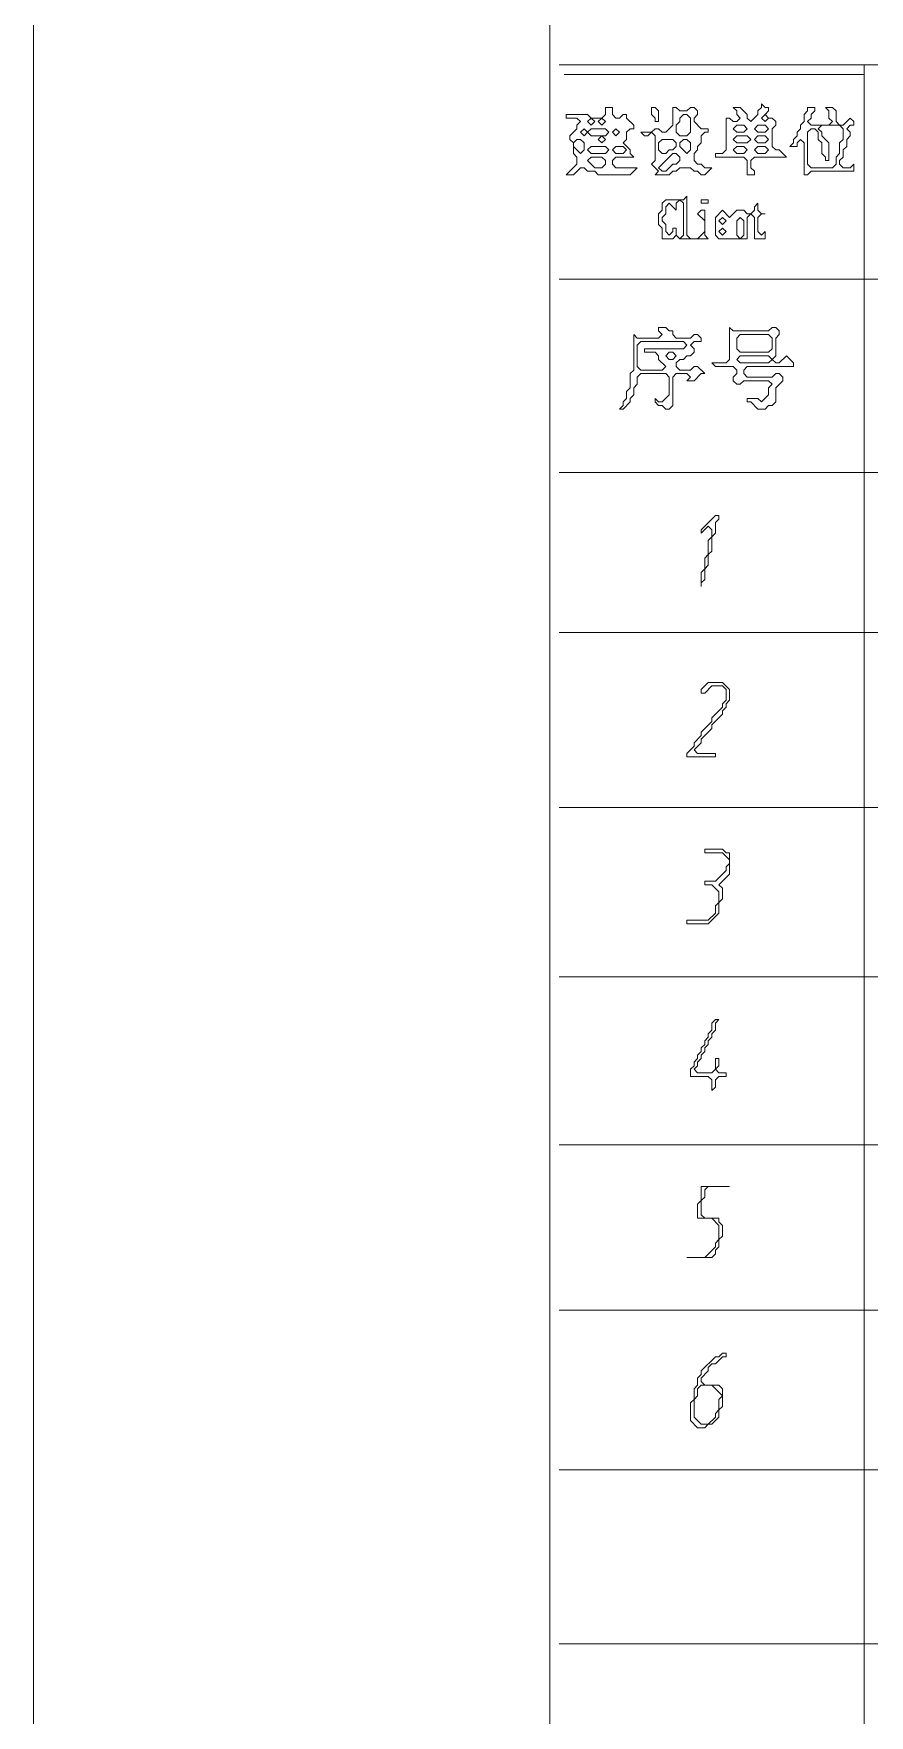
# Model space of a CAD drawing. Extents: x 58 to 1298, y 68 to 1824.
# Drawn here: x 59.9 to 295.4, y 946 to 1419.8 of the extents above; entities that cross this region are included whole.
import ezdxf

# ---------------------------------------------------------------- set-up
doc = ezdxf.new("R2010")
doc.units = 0
doc.layers.add('TRACE_STRAIGHT', color=5, linetype='Continuous', lineweight=0)
doc.layers.add('TRACE_TEXT_SYMBOL', color=6, linetype='Continuous', lineweight=0)

msp = doc.modelspace()

# ---------------------------------------------------------------- linework, layer by layer
at = {"layer": 'TRACE_STRAIGHT', "color": 5}
for p, q in [((59.93, 1824), (59.93, 67.92)), ((205.36, 1765), (205.36, 127)), ((208, 1410.96), (1236, 1410.96)), ((209.37, 1408.29), (293.89, 1408.29)), ((293.89, 1411), (293.89, 351)), ((208, 1350.64), (1236.88, 1350.64)), ((208, 1296.11), (1236, 1296.11)), ((208, 1251.1), (1236, 1251.1)), ((208, 1201.72), (1236, 1201.72)), ((208, 1154.02), (1236, 1154.02)), ((208, 1106.72), (1236, 1106.72)), ((208, 1060.14), (1236, 1060.14)), ((208, 1015.14), (1236, 1015.14)), ((208, 966.11), (1236, 966.11))]:
    msp.add_line(p, q, dxfattribs=at)
at = {"layer": 'TRACE_TEXT_SYMBOL', "color": 6}
for points in [[(221, 1399), (221, 1397), (220, 1396), (217, 1396), (216, 1397), (210, 1397), (210, 1396), (213, 1396), (214, 1395), (213, 1394), (213, 1393), (211, 1391), (211, 1390), (212, 1389), (212, 1386), (213, 1385), (213, 1383), (210, 1380), (212, 1380), (214, 1382), (215, 1382), (216, 1381), (218, 1381), (219, 1380), (228, 1380), (230, 1382), (224, 1382), (223, 1383), (223, 1384), (224, 1385), (229, 1385), (228, 1386), (228, 1387), (226, 1389), (227, 1390), (227, 1392), (228, 1393), (229, 1393), (229, 1394), (227, 1396), (227, 1397), (226, 1397), (225, 1396), (224, 1396), (223, 1397), (223, 1399)], [(240, 1399), (240, 1394), (238, 1392), (237, 1392), (236, 1393), (235, 1393), (234, 1392), (231, 1392), (232, 1391), (233, 1391), (234, 1392), (235, 1391), (235, 1384), (234, 1383), (236, 1381), (235, 1380), (239, 1380), (240, 1381), (241, 1381), (242, 1382), (245, 1382), (246, 1381), (247, 1381), (248, 1380), (249, 1380), (251, 1382), (249, 1382), (248, 1383), (247, 1383), (246, 1384), (246, 1386), (247, 1387), (247, 1388), (248, 1389), (248, 1391), (249, 1392), (250, 1392), (250, 1393), (248, 1393), (246, 1395), (246, 1396), (247, 1397), (247, 1398), (246, 1399), (245, 1399), (244, 1398), (242, 1398), (241, 1399)], [(234, 1399), (234, 1397), (235, 1396), (235, 1395), (236, 1395), (236, 1398), (235, 1399)], [(265, 1400), (265, 1399), (264, 1398), (264, 1397), (262, 1395), (261, 1396), (261, 1397), (259, 1399), (257, 1399), (258, 1398), (258, 1397), (259, 1396), (258, 1395), (257, 1395), (256, 1396), (255, 1396), (255, 1387), (254, 1386), (252, 1386), (252, 1385), (260, 1385), (261, 1384), (261, 1380), (263, 1380), (263, 1381), (262, 1382), (262, 1384), (263, 1385), (272, 1385), (270, 1387), (269, 1387), (268, 1388), (268, 1393), (269, 1394), (269, 1395), (268, 1396), (267, 1396), (266, 1397), (267, 1398), (267, 1399), (266, 1399)], [(278, 1399), (278, 1398), (277, 1397), (277, 1395), (276, 1394), (276, 1393), (275, 1392), (275, 1391), (274, 1390), (274, 1389), (273, 1388), (275, 1388), (275, 1389), (276, 1390), (277, 1389), (277, 1380), (278, 1380), (279, 1381), (291, 1381), (291, 1383), (290, 1382), (288, 1382), (287, 1383), (287, 1384), (288, 1385), (288, 1387), (289, 1388), (289, 1390), (290, 1391), (290, 1392), (289, 1393), (290, 1394), (291, 1394), (291, 1395), (290, 1396), (288, 1394), (287, 1394), (286, 1395), (286, 1398), (285, 1399), (283, 1399), (284, 1398), (284, 1396), (285, 1395), (284, 1394), (279, 1394), (278, 1395), (279, 1396), (279, 1397), (280, 1398), (280, 1399)], [(216, 1395), (217, 1396), (218, 1395), (217, 1394)], [(219, 1395), (220, 1396), (221, 1395), (220, 1394)], [(242, 1396), (243, 1397), (244, 1397), (245, 1396), (245, 1392), (244, 1391), (242, 1391), (241, 1392), (241, 1394), (242, 1395)], [(257, 1393), (258, 1394), (260, 1394), (261, 1393), (260, 1392), (258, 1392)], [(263, 1393), (264, 1394), (266, 1394), (267, 1393), (266, 1392), (264, 1392)], [(265, 1396), (266, 1397), (267, 1396), (266, 1395)], [(281, 1393), (282, 1394), (287, 1394), (288, 1393), (288, 1390), (287, 1389), (287, 1386), (286, 1385), (286, 1383), (285, 1382), (279, 1382), (278, 1383), (278, 1392), (279, 1393), (280, 1393), (281, 1392), (281, 1390), (282, 1389), (282, 1386), (283, 1385), (283, 1384), (284, 1384), (284, 1389), (282, 1391), (282, 1392)], [(212, 1389), (213, 1390), (214, 1390), (215, 1389), (215, 1387), (214, 1386), (212, 1388)], [(214, 1392), (215, 1393), (216, 1392), (215, 1391)], [(216, 1392), (217, 1393), (221, 1393), (222, 1392), (221, 1391), (217, 1391)], [(219, 1390), (220, 1391), (221, 1390), (220, 1389)], [(223, 1392), (224, 1393), (225, 1392), (224, 1391)], [(236, 1389), (237, 1390), (240, 1390), (241, 1389), (241, 1388), (240, 1387), (239, 1387), (238, 1386), (237, 1386), (236, 1387)], [(242, 1389), (243, 1390), (244, 1390), (245, 1389), (245, 1387), (244, 1386), (242, 1388)], [(257, 1390), (258, 1391), (261, 1391), (262, 1390), (261, 1389), (258, 1389)], [(263, 1390), (264, 1391), (266, 1391), (267, 1390), (266, 1389), (264, 1389)], [(216, 1387), (217, 1388), (221, 1388), (222, 1387), (221, 1386), (217, 1386)], [(216, 1384), (217, 1385), (220, 1385), (221, 1384), (221, 1383), (220, 1382), (218, 1382)], [(223, 1387), (224, 1388), (226, 1388), (227, 1387), (226, 1386), (224, 1386)], [(240, 1386), (241, 1386), (242, 1385), (242, 1384), (241, 1383), (240, 1383), (238, 1381), (237, 1381), (236, 1382)], [(257, 1387), (258, 1388), (260, 1388), (261, 1387), (260, 1386), (258, 1386)], [(263, 1387), (264, 1388), (266, 1388), (267, 1387), (266, 1386), (264, 1386)], [(244, 1374), (243, 1373), (238, 1373), (237, 1372), (237, 1370), (236, 1369), (236, 1366), (237, 1365), (237, 1362), (240, 1362), (241, 1363), (242, 1362), (250, 1362), (249, 1363), (249, 1370), (248, 1370), (247, 1369), (249, 1367), (249, 1364), (247, 1362), (245, 1362), (244, 1363)], [(241, 1372), (242, 1373), (243, 1372), (243, 1363), (242, 1362), (241, 1363), (241, 1365), (240, 1365), (240, 1364), (239, 1363), (238, 1364), (238, 1366), (237, 1367), (237, 1368), (238, 1369), (238, 1371), (239, 1372), (241, 1370)], [(248, 1373), (248, 1372), (250, 1372), (250, 1373)], [(264, 1372), (263, 1371), (263, 1370), (262, 1369), (261, 1369), (260, 1370), (258, 1370), (256, 1368), (254, 1370), (252, 1368), (252, 1363), (253, 1362), (261, 1362), (261, 1368), (262, 1369), (263, 1368), (263, 1362), (266, 1362), (266, 1364), (265, 1363), (264, 1364), (264, 1368), (265, 1369), (266, 1369), (265, 1369), (264, 1370)], [(253, 1367), (254, 1368), (255, 1367), (254, 1366)], [(253, 1364), (254, 1365), (255, 1364), (254, 1363)], [(258, 1367), (259, 1368), (260, 1367), (260, 1363), (259, 1362), (258, 1363)], [(256, 1337), (256, 1328), (255, 1327), (251, 1327), (252, 1326), (257, 1326), (258, 1325), (258, 1324), (257, 1323), (257, 1322), (258, 1321), (259, 1321), (260, 1322), (267, 1322), (268, 1321), (267, 1320), (267, 1318), (265, 1316), (264, 1317), (261, 1317), (261, 1316), (262, 1316), (264, 1314), (266, 1314), (267, 1315), (268, 1315), (269, 1316), (269, 1320), (271, 1322), (271, 1323), (270, 1324), (269, 1324), (268, 1323), (261, 1323), (260, 1324), (260, 1325), (261, 1326), (274, 1326), (274, 1327), (272, 1329), (270, 1327), (269, 1327), (268, 1328), (269, 1329), (269, 1334), (270, 1335), (270, 1336), (269, 1337), (268, 1337), (267, 1336), (257, 1336)], [(230, 1332), (231, 1333), (243, 1333), (244, 1332), (243, 1331), (232, 1331), (232, 1330), (235, 1330), (236, 1329), (236, 1328), (238, 1326), (237, 1325), (231, 1325), (230, 1326)], [(258, 1334), (259, 1335), (267, 1335), (268, 1334), (268, 1331), (267, 1330), (259, 1330), (258, 1331)], [(238, 1329), (239, 1330), (240, 1330), (241, 1329), (240, 1328), (239, 1328)], [(258, 1328), (259, 1329), (267, 1329), (268, 1328), (267, 1327), (259, 1327)], [(252, 1284), (248, 1280), (248, 1279), (250, 1281), (251, 1280), (251, 1278), (250, 1277), (250, 1273), (249, 1272), (249, 1269), (248, 1268), (248, 1264), (248, 1265), (249, 1266), (249, 1269), (250, 1270), (250, 1273), (251, 1274), (251, 1278), (252, 1279), (252, 1282), (253, 1283), (253, 1284)], [(250, 1237), (248, 1235), (248, 1234), (249, 1234), (251, 1236), (254, 1236), (255, 1235), (255, 1232), (254, 1231), (254, 1230), (251, 1227), (251, 1226), (248, 1223), (248, 1222), (246, 1220), (246, 1219), (244, 1217), (244, 1216), (252, 1216), (252, 1217), (247, 1217), (246, 1218), (248, 1220), (248, 1221), (251, 1224), (251, 1225), (254, 1228), (254, 1229), (255, 1230), (255, 1231), (256, 1232), (256, 1235), (254, 1237)], [(249, 1190), (249, 1189), (254, 1189), (256, 1187), (256, 1186), (255, 1185), (255, 1184), (252, 1181), (249, 1181), (249, 1180), (251, 1180), (253, 1178), (253, 1175), (252, 1174), (252, 1172), (250, 1170), (244, 1170), (244, 1169), (250, 1169), (253, 1172), (253, 1175), (254, 1176), (254, 1179), (253, 1180), (256, 1183), (256, 1189), (255, 1189), (254, 1190)], [(252, 1142), (251, 1141), (251, 1139), (250, 1138), (250, 1137), (249, 1136), (249, 1135), (248, 1134), (248, 1133), (247, 1132), (247, 1131), (246, 1130), (246, 1129), (245, 1128), (245, 1126), (250, 1126), (251, 1125), (251, 1122), (252, 1123), (252, 1125), (253, 1126), (255, 1126), (255, 1127), (253, 1127), (252, 1128), (253, 1129), (253, 1131), (252, 1131), (252, 1128), (251, 1127), (247, 1127), (246, 1128), (247, 1129), (247, 1130), (248, 1131), (248, 1132), (249, 1133), (249, 1134), (250, 1135), (250, 1136), (251, 1137), (251, 1138), (252, 1139), (252, 1141), (253, 1142)], [(248, 1095), (248, 1091), (247, 1090), (247, 1086), (251, 1086), (253, 1084), (253, 1080), (252, 1079), (252, 1078), (249, 1075), (244, 1075), (251, 1075), (252, 1076), (252, 1077), (253, 1078), (253, 1080), (254, 1081), (254, 1084), (253, 1085), (253, 1086), (249, 1086), (248, 1087), (248, 1091), (249, 1092), (249, 1094), (250, 1095), (256, 1095)], [(254, 1048), (253, 1047), (252, 1047), (248, 1043), (248, 1042), (247, 1041), (247, 1039), (246, 1038), (246, 1035), (245, 1034), (245, 1029), (247, 1027), (249, 1027), (250, 1028), (251, 1028), (253, 1030), (253, 1032), (254, 1033), (254, 1038), (253, 1039), (249, 1039), (248, 1040), (248, 1041), (250, 1043), (250, 1044), (251, 1045), (252, 1045), (254, 1047), (255, 1047), (255, 1048)], [(247, 1038), (248, 1039), (251, 1039), (254, 1036), (253, 1035), (253, 1032), (252, 1031), (252, 1030), (250, 1028), (248, 1028), (246, 1030), (246, 1035), (247, 1036)]]:
    msp.add_lwpolyline(points, close=True, dxfattribs=at)
for points in [[(236, 1337), (236, 1336), (237, 1335), (236, 1334), (230, 1334), (229, 1335), (229, 1325), (228, 1324), (228, 1320), (227, 1319), (227, 1317), (226, 1316), (226, 1315), (225, 1314), (226, 1314), (228, 1316), (228, 1317), (229, 1318), (229, 1320), (230, 1321), (230, 1323), (231, 1324), (238, 1324), (239, 1323), (239, 1318), (237, 1316), (236, 1316), (235, 1317), (235, 1316), (236, 1315), (237, 1315), (238, 1314), (239, 1314), (240, 1315), (240, 1323), (241, 1324), (244, 1324), (245, 1323), (244, 1322), (246, 1322), (248, 1324), (249, 1324), (247, 1326), (246, 1326), (245, 1325), (242, 1325), (241, 1326), (241, 1327), (242, 1328), (243, 1328), (244, 1329), (245, 1329), (246, 1330), (246, 1331), (245, 1332), (246, 1333), (248, 1333), (248, 1334), (247, 1335), (246, 1335), (245, 1334), (241, 1334), (240, 1335), (240, 1336)], [(240, 1336), (239, 1336), (238, 1337), (236, 1337)]]:
    msp.add_lwpolyline(points, dxfattribs=at)

doc.saveas('drawing.dxf')
